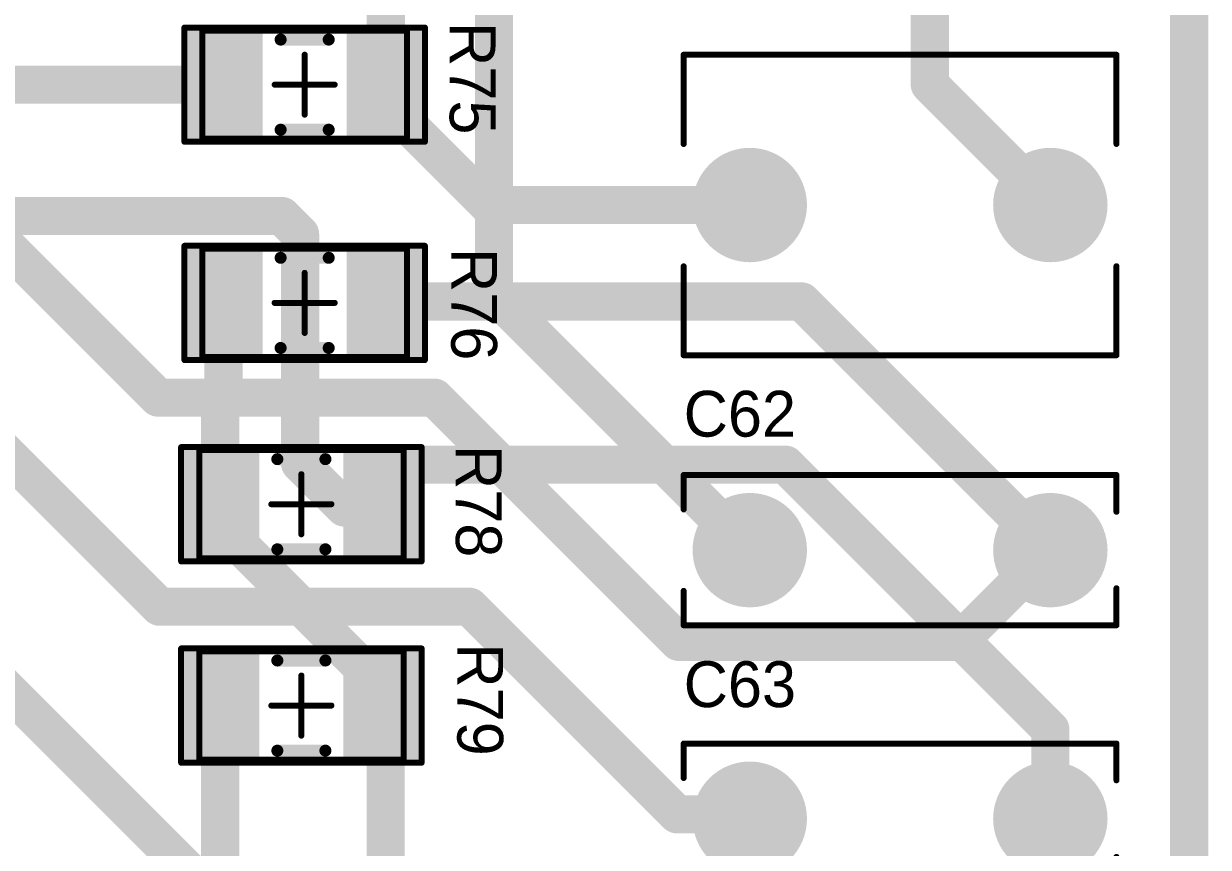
# Model space of a CAD drawing. Header units: millimetres. Extents: x 44 to 108.8, y 43.1 to 119.5.
# Drawn here: x 55.9 to 75.61, y 84.54 to 98.25 of the extents above; entities that cross this region are included whole.
import ezdxf

# ---------------------------------------------------------------- set-up
doc = ezdxf.new("R2010")
doc.units = ezdxf.units.MM
for name, color, linetype in [('BottomLayer', 5, 'Continuous'), ('BottomSolder', 6, 'Continuous'), ('Mechanical13', 56, 'Continuous'), ('Mechanical15', 56, 'Continuous'), ('MultiLayer', 9, 'Continuous'), ('TopLayer', 1, 'Continuous'), ('TopOverlay', 2, 'Continuous'), ('TopPaste', 8, 'Continuous'), ('TopSolder', 216, 'Continuous')]:
    doc.layers.add(name, color=color, linetype=linetype)

# ---------------------------------------------------------------- blocks, each defined once
blk = doc.blocks.new('C1206_19')
at = {"layer": 'Mechanical13', "const_width": 0.0999998}
for points in [[(-1.70001184, -0.8999778799999999), (-1.70001184, 0.9000185199999999)], [(-1.70001184, 0.9000185199999999), (1.70003216, 0.9000185199999999)], [(1.70003216, -0.8999778799999999), (1.70003216, 0.9000185199999999)], [(-1.70001184, -0.8999778799999999), (1.70003216, -0.8999778799999999)]]:
    blk.add_lwpolyline(points, dxfattribs=at)
at = {"layer": 'Mechanical13', "const_width": 0.0499999}
for points in [[(-1.72501052, 0.9000185199999999, 1), (-1.67501316, 0.9000185199999999, 1)], [(-1.72501052, 0.9000185199999999, 1), (-1.67501316, 0.9000185199999999, 1)], [(1.67503348, 0.9000185199999999, 1), (1.72503084, 0.9000185199999999, 1)], [(1.67503348, 0.9000185199999999, 1), (1.72503084, 0.9000185199999999, 1)], [(-1.72501052, -0.8999778799999999, 1), (-1.67501316, -0.8999778799999999, 1)], [(-1.72501052, -0.8999778799999999, 1), (-1.67501316, -0.8999778799999999, 1)], [(1.67503348, -0.8999778799999999, 1), (1.72503084, -0.8999778799999999, 1)], [(1.67503348, -0.8999778799999999, 1), (1.72503084, -0.8999778799999999, 1)]]:
    blk.add_lwpolyline(points, format="xyb", close=True, dxfattribs=at)
at = {"layer": 'Mechanical15', "const_width": 0.0999998}
for points in [[(-1.99998584, -0.9500158799999998), (-1.99998584, 0.9500057199999999)], [(-1.99998584, 0.9500057199999999), (2.00000616, 0.9500057199999999)], [(2.00000616, -0.9500158799999998), (2.00000616, 0.9500057199999999)], [(1.016e-05, -0.49997868), (1.016e-05, 0.5000193199999999)], [(-0.5000142399999999, -5.08e-06), (0.49998376, -5.08e-06)], [(-1.99998584, -0.9500158799999998), (2.00000616, -0.9500158799999998)]]:
    blk.add_lwpolyline(points, dxfattribs=at)
at = {"layer": 'Mechanical15', "const_width": 0.0499999}
for points in [[(-2.02498452, 0.9500057199999999, 1), (-1.97498716, 0.9500057199999999, 1)], [(-2.02498452, 0.9500057199999999, 1), (-1.97498716, 0.9500057199999999, 1)], [(1.97500748, 0.9500057199999999, 1), (2.02500484, 0.9500057199999999, 1)], [(1.97500748, 0.9500057199999999, 1), (2.02500484, 0.9500057199999999, 1)], [(-0.02498852, 0.5000193199999999, 1), (0.02500884, 0.5000193199999999, 1)], [(-0.5250129199999999, -5.08e-06, 1), (-0.4750155599999999, -5.08e-06, 1)], [(0.47498508, -5.08e-06, 1), (0.5249824399999999, -5.08e-06, 1)], [(-0.02498852, -0.49997868, 1), (0.02500884, -0.49997868, 1)], [(-2.02498452, -0.9500158799999998, 1), (-1.97498716, -0.9500158799999998, 1)], [(-2.02498452, -0.9500158799999998, 1), (-1.97498716, -0.9500158799999998, 1)], [(1.97500748, -0.9500158799999998, 1), (2.02500484, -0.9500158799999998, 1)], [(1.97500748, -0.9500158799999998, 1), (2.02500484, -0.9500158799999998, 1)]]:
    blk.add_lwpolyline(points, format="xyb", close=True, dxfattribs=at)
at = {"layer": 'TopLayer'}
for points in [[(-0.8000009399999999, -0.85000338), (-0.8000009399999999, 0.84999322), (-1.89999874, -0.85000338), (-1.89999874, 0.84999322)], [(1.90001906, -0.85000338), (1.90001906, 0.84999322), (0.80002126, -0.85000338), (0.80002126, 0.84999322)]]:
    blk.add_solid(points, dxfattribs=at)
at = {"layer": 'TopOverlay', "const_width": 0.1999996}
for points in [[(-0.39998904, 0.75000612), (0.40000936, 0.75000612)], [(-0.39998904, -0.75001628), (0.40000936, -0.75001628)]]:
    blk.add_lwpolyline(points, dxfattribs=at)
at = {"layer": 'TopOverlay', "const_width": 0.0999998}
for points in [[(-0.4499889399999999, 0.75000612, 1), (-0.34998914, 0.75000612, 1)], [(0.3500094599999999, 0.75000612, 1), (0.45000926, 0.75000612, 1)], [(-0.4499889399999999, -0.75001628, 1), (-0.34998914, -0.75001628, 1)], [(0.3500094599999999, -0.75001628, 1), (0.45000926, -0.75001628, 1)]]:
    blk.add_lwpolyline(points, format="xyb", close=True, dxfattribs=at)
at = {"layer": 'TopPaste'}
for points in [[(-0.8000009399999999, -0.85000338), (-0.8000009399999999, 0.84999322), (-1.89999874, -0.85000338), (-1.89999874, 0.84999322)], [(1.90001906, -0.85000338), (1.90001906, 0.84999322), (0.80002126, -0.85000338), (0.80002126, 0.84999322)]]:
    blk.add_solid(points, dxfattribs=at)
at = {"layer": 'TopSolder'}
for points in [[(-0.69840094, -0.9516033799999999), (-0.69840094, 0.9515932199999999), (-2.00159874, -0.9516033799999999), (-2.00159874, 0.9515932199999999)], [(2.00161906, -0.9516033799999999), (2.00161906, 0.9515932199999999), (0.69842126, -0.9516033799999999), (0.69842126, 0.9515932199999999)]]:
    blk.add_solid(points, dxfattribs=at)
blk = doc.blocks.new('C1206_20')
at = {"layer": 'Mechanical13', "const_width": 0.0999998}
for points in [[(-1.70001692, 0.90000074), (-1.70001692, -0.8999956600000001)], [(1.70002708, 0.90000074), (-1.70001692, 0.90000074)], [(1.70002708, 0.90000074), (1.70002708, -0.8999956600000001)], [(1.70002708, -0.8999956600000001), (-1.70001692, -0.8999956600000001)]]:
    blk.add_lwpolyline(points, dxfattribs=at)
at = {"layer": 'Mechanical13', "const_width": 0.0499999}
for points in [[(-1.7250156, 0.90000074, 1), (-1.67501824, 0.90000074, 1)], [(-1.7250156, 0.90000074, 1), (-1.67501824, 0.90000074, 1)], [(1.6750284, 0.90000074, 1), (1.72502576, 0.90000074, 1)], [(1.6750284, 0.90000074, 1), (1.72502576, 0.90000074, 1)], [(-1.7250156, -0.8999956600000001, 1), (-1.67501824, -0.8999956600000001, 1)], [(-1.7250156, -0.8999956600000001, 1), (-1.67501824, -0.8999956600000001, 1)], [(1.6750284, -0.8999956600000001, 1), (1.72502576, -0.8999956600000001, 1)], [(1.6750284, -0.8999956600000001, 1), (1.72502576, -0.8999956600000001, 1)]]:
    blk.add_lwpolyline(points, format="xyb", close=True, dxfattribs=at)
at = {"layer": 'Mechanical15', "const_width": 0.0999998}
for points in [[(-1.99999092, 0.94998794), (-1.99999092, -0.95003366)], [(2.00000108, 0.94998794), (-1.99999092, 0.94998794)], [(2.00000108, 0.94998794), (2.00000108, -0.95003366)], [(5.08e-06, 0.50000154), (5.08e-06, -0.49999646)], [(0.49997868, -2.286e-05), (-0.5000193199999999, -2.286e-05)], [(2.00000108, -0.95003366), (-1.99999092, -0.95003366)]]:
    blk.add_lwpolyline(points, dxfattribs=at)
at = {"layer": 'Mechanical15', "const_width": 0.0499999}
for points in [[(-2.0249896, 0.94998794, 1), (-1.97499224, 0.94998794, 1)], [(-2.0249896, 0.94998794, 1), (-1.97499224, 0.94998794, 1)], [(1.9750024, 0.94998794, 1), (2.02499976, 0.94998794, 1)], [(1.9750024, 0.94998794, 1), (2.02499976, 0.94998794, 1)], [(-0.0249936, 0.50000154, 1), (0.02500376, 0.50000154, 1)], [(-0.525018, -2.286e-05, 1), (-0.4750206399999999, -2.286e-05, 1)], [(0.47498, -2.286e-05, 1), (0.52497736, -2.286e-05, 1)], [(-0.0249936, -0.49999646, 1), (0.02500376, -0.49999646, 1)], [(-2.0249896, -0.95003366, 1), (-1.97499224, -0.95003366, 1)], [(-2.0249896, -0.95003366, 1), (-1.97499224, -0.95003366, 1)], [(1.9750024, -0.95003366, 1), (2.02499976, -0.95003366, 1)], [(1.9750024, -0.95003366, 1), (2.02499976, -0.95003366, 1)]]:
    blk.add_lwpolyline(points, format="xyb", close=True, dxfattribs=at)
at = {"layer": 'TopLayer'}
for points in [[(-0.8000060199999999, -0.8500211599999999), (-0.8000060199999999, 0.84997544), (-1.90000382, -0.8500211599999999), (-1.90000382, 0.84997544)], [(1.90001398, -0.8500211599999999), (1.90001398, 0.84997544), (0.80001618, -0.8500211599999999), (0.80001618, 0.84997544)]]:
    blk.add_solid(points, dxfattribs=at)
at = {"layer": 'TopOverlay', "const_width": 0.1999996}
for points in [[(0.40000428, 0.7499883399999999), (-0.39999412, 0.7499883399999999)], [(0.40000428, -0.75003406), (-0.39999412, -0.75003406)]]:
    blk.add_lwpolyline(points, dxfattribs=at)
at = {"layer": 'TopOverlay', "const_width": 0.0999998}
for points in [[(-0.44999402, 0.7499883399999999, 1), (-0.34999422, 0.7499883399999999, 1)], [(0.35000438, 0.7499883399999999, 1), (0.4500041799999999, 0.7499883399999999, 1)], [(-0.44999402, -0.75003406, 1), (-0.34999422, -0.75003406, 1)], [(0.35000438, -0.75003406, 1), (0.4500041799999999, -0.75003406, 1)]]:
    blk.add_lwpolyline(points, format="xyb", close=True, dxfattribs=at)
at = {"layer": 'TopPaste'}
for points in [[(-0.8000060199999999, -0.8500211599999999), (-0.8000060199999999, 0.84997544), (-1.90000382, -0.8500211599999999), (-1.90000382, 0.84997544)], [(1.90001398, -0.8500211599999999), (1.90001398, 0.84997544), (0.80001618, -0.8500211599999999), (0.80001618, 0.84997544)]]:
    blk.add_solid(points, dxfattribs=at)
at = {"layer": 'TopSolder'}
for points in [[(-0.69840602, -0.95162116), (-0.69840602, 0.9515754399999999), (-2.00160382, -0.95162116), (-2.00160382, 0.9515754399999999)], [(2.00161398, -0.95162116), (2.00161398, 0.9515754399999999), (0.6984161799999999, -0.95162116), (0.6984161799999999, 0.9515754399999999)]]:
    blk.add_solid(points, dxfattribs=at)
blk = doc.blocks.new('C1206_22')
at = {"layer": 'Mechanical13', "const_width": 0.0999998}
for points in [[(-1.70001692, 0.9000083599999998), (-1.70001692, -0.89998804)], [(1.70002708, 0.9000083599999998), (-1.70001692, 0.9000083599999998)], [(1.70002708, 0.9000083599999998), (1.70002708, -0.89998804)], [(1.70002708, -0.89998804), (-1.70001692, -0.89998804)]]:
    blk.add_lwpolyline(points, dxfattribs=at)
at = {"layer": 'Mechanical13', "const_width": 0.0499999}
for points in [[(-1.7250156, 0.9000083599999998, 1), (-1.67501824, 0.9000083599999998, 1)], [(-1.7250156, 0.9000083599999998, 1), (-1.67501824, 0.9000083599999998, 1)], [(1.6750284, 0.9000083599999998, 1), (1.72502576, 0.9000083599999998, 1)], [(1.6750284, 0.9000083599999998, 1), (1.72502576, 0.9000083599999998, 1)], [(-1.7250156, -0.89998804, 1), (-1.67501824, -0.89998804, 1)], [(-1.7250156, -0.89998804, 1), (-1.67501824, -0.89998804, 1)], [(1.6750284, -0.89998804, 1), (1.72502576, -0.89998804, 1)], [(1.6750284, -0.89998804, 1), (1.72502576, -0.89998804, 1)]]:
    blk.add_lwpolyline(points, format="xyb", close=True, dxfattribs=at)
at = {"layer": 'Mechanical15', "const_width": 0.0999998}
for points in [[(-1.99999092, 0.94999556), (-1.99999092, -0.95002604)], [(2.00000108, 0.94999556), (-1.99999092, 0.94999556)], [(2.00000108, 0.94999556), (2.00000108, -0.95002604)], [(5.08e-06, 0.50000916), (5.08e-06, -0.49998884)], [(0.49997868, -1.524e-05), (-0.5000193199999999, -1.524e-05)], [(2.00000108, -0.95002604), (-1.99999092, -0.95002604)]]:
    blk.add_lwpolyline(points, dxfattribs=at)
at = {"layer": 'Mechanical15', "const_width": 0.0499999}
for points in [[(-2.0249896, 0.94999556, 1), (-1.97499224, 0.94999556, 1)], [(-2.0249896, 0.94999556, 1), (-1.97499224, 0.94999556, 1)], [(1.9750024, 0.94999556, 1), (2.02499976, 0.94999556, 1)], [(1.9750024, 0.94999556, 1), (2.02499976, 0.94999556, 1)], [(-0.0249936, 0.50000916, 1), (0.02500376, 0.50000916, 1)], [(-0.525018, -1.524e-05, 1), (-0.4750206399999999, -1.524e-05, 1)], [(0.47498, -1.524e-05, 1), (0.52497736, -1.524e-05, 1)], [(-0.0249936, -0.49998884, 1), (0.02500376, -0.49998884, 1)], [(-2.0249896, -0.95002604, 1), (-1.97499224, -0.95002604, 1)], [(-2.0249896, -0.95002604, 1), (-1.97499224, -0.95002604, 1)], [(1.9750024, -0.95002604, 1), (2.02499976, -0.95002604, 1)], [(1.9750024, -0.95002604, 1), (2.02499976, -0.95002604, 1)]]:
    blk.add_lwpolyline(points, format="xyb", close=True, dxfattribs=at)
at = {"layer": 'TopLayer'}
for points in [[(-0.8000060199999999, -0.8500135399999998), (-0.8000060199999999, 0.8499830599999999), (-1.90000382, -0.8500135399999998), (-1.90000382, 0.8499830599999999)], [(1.90001398, -0.8500135399999998), (1.90001398, 0.8499830599999999), (0.80001618, -0.8500135399999998), (0.80001618, 0.8499830599999999)]]:
    blk.add_solid(points, dxfattribs=at)
at = {"layer": 'TopOverlay', "const_width": 0.1999996}
for points in [[(0.40000428, 0.7499959599999999), (-0.39999412, 0.7499959599999999)], [(0.40000428, -0.75002644), (-0.39999412, -0.75002644)]]:
    blk.add_lwpolyline(points, dxfattribs=at)
at = {"layer": 'TopOverlay', "const_width": 0.0999998}
for points in [[(-0.44999402, 0.7499959599999999, 1), (-0.34999422, 0.7499959599999999, 1)], [(0.35000438, 0.7499959599999999, 1), (0.4500041799999999, 0.7499959599999999, 1)], [(-0.44999402, -0.75002644, 1), (-0.34999422, -0.75002644, 1)], [(0.35000438, -0.75002644, 1), (0.4500041799999999, -0.75002644, 1)]]:
    blk.add_lwpolyline(points, format="xyb", close=True, dxfattribs=at)
at = {"layer": 'TopPaste'}
for points in [[(-0.8000060199999999, -0.8500135399999998), (-0.8000060199999999, 0.8499830599999999), (-1.90000382, -0.8500135399999998), (-1.90000382, 0.8499830599999999)], [(1.90001398, -0.8500135399999998), (1.90001398, 0.8499830599999999), (0.80001618, -0.8500135399999998), (0.80001618, 0.8499830599999999)]]:
    blk.add_solid(points, dxfattribs=at)
at = {"layer": 'TopSolder'}
for points in [[(-0.69840602, -0.95161354), (-0.69840602, 0.95158306), (-2.00160382, -0.95161354), (-2.00160382, 0.95158306)], [(2.00161398, -0.95161354), (2.00161398, 0.95158306), (0.6984161799999999, -0.95161354), (0.6984161799999999, 0.95158306)]]:
    blk.add_solid(points, dxfattribs=at)
blk = doc.blocks.new('C1206_23')
at = {"layer": 'Mechanical13', "const_width": 0.0999998}
for points in [[(-1.70001184, 0.9000286799999999), (-1.70001184, -0.8999677199999999)], [(1.70003216, 0.9000286799999999), (-1.70001184, 0.9000286799999999)], [(1.70003216, 0.9000286799999999), (1.70003216, -0.8999677199999999)], [(1.70003216, -0.8999677199999999), (-1.70001184, -0.8999677199999999)]]:
    blk.add_lwpolyline(points, dxfattribs=at)
at = {"layer": 'Mechanical13', "const_width": 0.0499999}
for points in [[(-1.72501052, 0.9000286799999999, 1), (-1.67501316, 0.9000286799999999, 1)], [(-1.72501052, 0.9000286799999999, 1), (-1.67501316, 0.9000286799999999, 1)], [(1.67503348, 0.9000286799999999, 1), (1.72503084, 0.9000286799999999, 1)], [(1.67503348, 0.9000286799999999, 1), (1.72503084, 0.9000286799999999, 1)], [(-1.72501052, -0.8999677199999999, 1), (-1.67501316, -0.8999677199999999, 1)], [(-1.72501052, -0.8999677199999999, 1), (-1.67501316, -0.8999677199999999, 1)], [(1.67503348, -0.8999677199999999, 1), (1.72503084, -0.8999677199999999, 1)], [(1.67503348, -0.8999677199999999, 1), (1.72503084, -0.8999677199999999, 1)]]:
    blk.add_lwpolyline(points, format="xyb", close=True, dxfattribs=at)
at = {"layer": 'Mechanical15', "const_width": 0.0999998}
for points in [[(-1.99998584, 0.9500158799999998), (-1.99998584, -0.9500057199999999)], [(2.00000616, 0.9500158799999998), (-1.99998584, 0.9500158799999998)], [(2.00000616, 0.9500158799999998), (2.00000616, -0.9500057199999999)], [(1.016e-05, 0.50002948), (1.016e-05, -0.49996852)], [(0.49998376, 5.08e-06), (-0.5000142399999999, 5.08e-06)], [(2.00000616, -0.9500057199999999), (-1.99998584, -0.9500057199999999)]]:
    blk.add_lwpolyline(points, dxfattribs=at)
at = {"layer": 'Mechanical15', "const_width": 0.0499999}
for points in [[(-2.02498452, 0.9500158799999998, 1), (-1.97498716, 0.9500158799999998, 1)], [(-2.02498452, 0.9500158799999998, 1), (-1.97498716, 0.9500158799999998, 1)], [(1.97500748, 0.9500158799999998, 1), (2.02500484, 0.9500158799999998, 1)], [(1.97500748, 0.9500158799999998, 1), (2.02500484, 0.9500158799999998, 1)], [(-0.02498852, 0.50002948, 1), (0.02500884, 0.50002948, 1)], [(-0.5250129199999999, 5.08e-06, 1), (-0.4750155599999999, 5.08e-06, 1)], [(0.47498508, 5.08e-06, 1), (0.5249824399999999, 5.08e-06, 1)], [(-0.02498852, -0.49996852, 1), (0.02500884, -0.49996852, 1)], [(-2.02498452, -0.9500057199999999, 1), (-1.97498716, -0.9500057199999999, 1)], [(-2.02498452, -0.9500057199999999, 1), (-1.97498716, -0.9500057199999999, 1)], [(1.97500748, -0.9500057199999999, 1), (2.02500484, -0.9500057199999999, 1)], [(1.97500748, -0.9500057199999999, 1), (2.02500484, -0.9500057199999999, 1)]]:
    blk.add_lwpolyline(points, format="xyb", close=True, dxfattribs=at)
at = {"layer": 'TopLayer'}
for points in [[(-0.8000009399999999, -0.84999322), (-0.8000009399999999, 0.85000338), (-1.89999874, -0.84999322), (-1.89999874, 0.85000338)], [(1.90001906, -0.84999322), (1.90001906, 0.85000338), (0.80002126, -0.84999322), (0.80002126, 0.85000338)]]:
    blk.add_solid(points, dxfattribs=at)
at = {"layer": 'TopOverlay', "const_width": 0.1999996}
for points in [[(0.40000936, 0.75001628), (-0.39998904, 0.75001628)], [(0.40000936, -0.75000612), (-0.39998904, -0.75000612)]]:
    blk.add_lwpolyline(points, dxfattribs=at)
at = {"layer": 'TopOverlay', "const_width": 0.0999998}
for points in [[(-0.4499889399999999, 0.75001628, 1), (-0.34998914, 0.75001628, 1)], [(0.3500094599999999, 0.75001628, 1), (0.45000926, 0.75001628, 1)], [(-0.4499889399999999, -0.75000612, 1), (-0.34998914, -0.75000612, 1)], [(0.3500094599999999, -0.75000612, 1), (0.45000926, -0.75000612, 1)]]:
    blk.add_lwpolyline(points, format="xyb", close=True, dxfattribs=at)
at = {"layer": 'TopPaste'}
for points in [[(-0.8000009399999999, -0.84999322), (-0.8000009399999999, 0.85000338), (-1.89999874, -0.84999322), (-1.89999874, 0.85000338)], [(1.90001906, -0.84999322), (1.90001906, 0.85000338), (0.80002126, -0.84999322), (0.80002126, 0.85000338)]]:
    blk.add_solid(points, dxfattribs=at)
at = {"layer": 'TopSolder'}
for points in [[(-0.69840094, -0.9515932199999999), (-0.69840094, 0.9516033799999999), (-2.00159874, -0.9515932199999999), (-2.00159874, 0.9516033799999999)], [(2.00161906, -0.9515932199999999), (2.00161906, 0.9516033799999999), (0.69842126, -0.9515932199999999), (0.69842126, 0.9516033799999999)]]:
    blk.add_solid(points, dxfattribs=at)
blk = doc.blocks.new('CAPACITOR_22NF__47NF__100NF_47')
at = {"layer": 'BottomLayer', "const_width": 0.8499983}
for points in [[(-0.4250055, 2.54e-05, 1), (0.4249953399999999, 2.54e-05, 1)], [(4.5749845, 2.54e-05, 1), (5.424985339999999, 2.54e-05, 1)]]:
    blk.add_lwpolyline(points, format="xyb", close=True, dxfattribs=at)
at = {"layer": 'BottomSolder', "const_width": 0.9515982999999999}
for points in [[(-0.4758054999999999, 2.54e-05, 1), (0.47579534, 2.54e-05, 1)], [(4.5241845, 2.54e-05, 1), (5.47578534, 2.54e-05, 1)]]:
    blk.add_lwpolyline(points, format="xyb", close=True, dxfattribs=at)
at = {"layer": 'MultiLayer', "const_width": 0.8499983}
for points in [[(-0.4250055, 2.54e-05, 1), (0.4249953399999999, 2.54e-05, 1)], [(4.5749845, 2.54e-05, 1), (5.424985339999999, 2.54e-05, 1)]]:
    blk.add_lwpolyline(points, format="xyb", close=True, dxfattribs=at)
at = {"layer": 'TopLayer', "const_width": 0.8499983}
for points in [[(-0.4250055, 2.54e-05, 1), (0.4249953399999999, 2.54e-05, 1)], [(4.5749845, 2.54e-05, 1), (5.424985339999999, 2.54e-05, 1)]]:
    blk.add_lwpolyline(points, format="xyb", close=True, dxfattribs=at)
at = {"layer": 'TopOverlay', "const_width": 0.0999998}
for points in [[(-1.09997748, 0.6780022), (-1.09997748, 1.2500102)], [(-1.09997748, 1.2500102), (6.10000812, 1.2500102)], [(6.10000812, 0.6389877999999999), (6.10000812, 1.2500102)], [(6.10000812, -1.2500102), (6.10000812, -0.6349746)], [(-1.09997748, -1.2500102), (-1.09997748, -0.6780022)], [(-1.09997748, -1.2500102), (6.10000812, -1.2500102)]]:
    blk.add_lwpolyline(points, dxfattribs=at)
at = {"layer": 'TopOverlay', "const_width": 0.0499999}
for points in [[(-1.12497616, 1.2500102, 1), (-1.0749788, 1.2500102, 1)], [(-1.12497616, 1.2500102, 1), (-1.0749788, 1.2500102, 1)], [(6.07500944, 1.2500102, 1), (6.1250068, 1.2500102, 1)], [(6.07500944, 1.2500102, 1), (6.1250068, 1.2500102, 1)], [(-1.12497616, 0.6780022, 1), (-1.0749788, 0.6780022, 1)], [(6.07500944, 0.6389877999999999, 1), (6.1250068, 0.6389877999999999, 1)], [(6.07500944, -0.6349746, 1), (6.1250068, -0.6349746, 1)], [(-1.12497616, -0.6780022, 1), (-1.0749788, -0.6780022, 1)], [(-1.12497616, -1.2500102, 1), (-1.0749788, -1.2500102, 1)], [(-1.12497616, -1.2500102, 1), (-1.0749788, -1.2500102, 1)], [(6.07500944, -1.2500102, 1), (6.1250068, -1.2500102, 1)], [(6.07500944, -1.2500102, 1), (6.1250068, -1.2500102, 1)]]:
    blk.add_lwpolyline(points, format="xyb", close=True, dxfattribs=at)
at = {"layer": 'TopSolder', "const_width": 0.9515982999999999}
for points in [[(-0.4758054999999999, 2.54e-05, 1), (0.47579534, 2.54e-05, 1)], [(4.5241845, 2.54e-05, 1), (5.47578534, 2.54e-05, 1)]]:
    blk.add_lwpolyline(points, format="xyb", close=True, dxfattribs=at)
blk = doc.blocks.new('CAPACITOR_22NF__47NF__100NF_48')
at = {"layer": 'BottomLayer', "const_width": 0.8499983}
for points in [[(-0.4250004199999999, 2.54e-05, 1), (0.4250004199999999, 2.54e-05, 1)], [(4.57498958, 2.54e-05, 1), (5.424990419999999, 2.54e-05, 1)]]:
    blk.add_lwpolyline(points, format="xyb", close=True, dxfattribs=at)
at = {"layer": 'BottomSolder', "const_width": 0.9515982999999999}
for points in [[(-0.47580042, 2.54e-05, 1), (0.47580042, 2.54e-05, 1)], [(4.52418958, 2.54e-05, 1), (5.47579042, 2.54e-05, 1)]]:
    blk.add_lwpolyline(points, format="xyb", close=True, dxfattribs=at)
at = {"layer": 'MultiLayer', "const_width": 0.8499983}
for points in [[(-0.4250004199999999, 2.54e-05, 1), (0.4250004199999999, 2.54e-05, 1)], [(4.57498958, 2.54e-05, 1), (5.424990419999999, 2.54e-05, 1)]]:
    blk.add_lwpolyline(points, format="xyb", close=True, dxfattribs=at)
at = {"layer": 'TopLayer', "const_width": 0.8499983}
for points in [[(-0.4250004199999999, 2.54e-05, 1), (0.4250004199999999, 2.54e-05, 1)], [(4.57498958, 2.54e-05, 1), (5.424990419999999, 2.54e-05, 1)]]:
    blk.add_lwpolyline(points, format="xyb", close=True, dxfattribs=at)
at = {"layer": 'TopOverlay', "const_width": 0.0999998}
for points in [[(-1.1000232, 1.2500102), (6.1000132, 1.2500102)], [(-1.1000232, 0.6780022), (-1.1000232, 1.2500102)], [(6.1000132, 0.6389877999999999), (6.1000132, 1.2500102)], [(6.1000132, -1.2500102), (6.1000132, -0.6349746)], [(-1.1000232, -1.2500102), (-1.1000232, -0.6780022)], [(-1.1000232, -1.2500102), (6.1000132, -1.2500102)]]:
    blk.add_lwpolyline(points, dxfattribs=at)
at = {"layer": 'TopOverlay', "const_width": 0.0499999}
for points in [[(-1.12502188, 1.2500102, 1), (-1.07502452, 1.2500102, 1)], [(-1.12502188, 1.2500102, 1), (-1.07502452, 1.2500102, 1)], [(6.07501452, 1.2500102, 1), (6.12501188, 1.2500102, 1)], [(6.07501452, 1.2500102, 1), (6.12501188, 1.2500102, 1)], [(-1.12502188, 0.6780022, 1), (-1.07502452, 0.6780022, 1)], [(6.07501452, 0.6389877999999999, 1), (6.12501188, 0.6389877999999999, 1)], [(6.07501452, -0.6349746, 1), (6.12501188, -0.6349746, 1)], [(-1.12502188, -0.6780022, 1), (-1.07502452, -0.6780022, 1)], [(-1.12502188, -1.2500102, 1), (-1.07502452, -1.2500102, 1)], [(-1.12502188, -1.2500102, 1), (-1.07502452, -1.2500102, 1)], [(6.07501452, -1.2500102, 1), (6.12501188, -1.2500102, 1)], [(6.07501452, -1.2500102, 1), (6.12501188, -1.2500102, 1)]]:
    blk.add_lwpolyline(points, format="xyb", close=True, dxfattribs=at)
at = {"layer": 'TopSolder', "const_width": 0.9515982999999999}
for points in [[(-0.47580042, 2.54e-05, 1), (0.47580042, 2.54e-05, 1)], [(4.52418958, 2.54e-05, 1), (5.47579042, 2.54e-05, 1)]]:
    blk.add_lwpolyline(points, format="xyb", close=True, dxfattribs=at)
blk = doc.blocks.new('CAPACITOR_1UF_49')
at = {"layer": 'BottomLayer', "const_width": 0.8499983}
for points in [[(-0.4249801, -5.08e-06, 1), (0.42502074, -5.08e-06, 1)], [(4.5750099, -5.08e-06, 1), (5.425010739999999, -5.08e-06, 1)]]:
    blk.add_lwpolyline(points, format="xyb", close=True, dxfattribs=at)
at = {"layer": 'BottomSolder', "const_width": 0.9515982999999999}
for points in [[(-0.4757801, -5.08e-06, 1), (0.47582074, -5.08e-06, 1)], [(4.5242099, -5.08e-06, 1), (5.47581074, -5.08e-06, 1)]]:
    blk.add_lwpolyline(points, format="xyb", close=True, dxfattribs=at)
at = {"layer": 'MultiLayer', "const_width": 0.8499983}
for points in [[(-0.4249801, -5.08e-06, 1), (0.42502074, -5.08e-06, 1)], [(4.5750099, -5.08e-06, 1), (5.425010739999999, -5.08e-06, 1)]]:
    blk.add_lwpolyline(points, format="xyb", close=True, dxfattribs=at)
at = {"layer": 'TopLayer', "const_width": 0.8499983}
for points in [[(-0.4249801, -5.08e-06, 1), (0.42502074, -5.08e-06, 1)], [(4.5750099, -5.08e-06, 1), (5.425010739999999, -5.08e-06, 1)]]:
    blk.add_lwpolyline(points, format="xyb", close=True, dxfattribs=at)
at = {"layer": 'TopOverlay', "const_width": 0.0999998}
for points in [[(-1.10000288, 2.50001532), (-1.10000288, 1.01909372)], [(6.09998272, 2.50001532), (-1.10000288, 2.50001532)], [(6.09998272, 2.50001532), (6.09998272, 1.02000812)], [(-1.10000288, -1.01600508), (-1.10000288, -2.50002548)], [(6.09998272, -1.01600508), (6.09998272, -2.50002548)], [(6.09998272, -2.50002548), (-1.10000288, -2.50002548)]]:
    blk.add_lwpolyline(points, dxfattribs=at)
at = {"layer": 'TopOverlay', "const_width": 0.0499999}
for points in [[(-1.12500156, 2.50001532, 1), (-1.0750042, 2.50001532, 1)], [(-1.12500156, 2.50001532, 1), (-1.0750042, 2.50001532, 1)], [(6.07498404, 2.50001532, 1), (6.124981399999999, 2.50001532, 1)], [(6.07498404, 2.50001532, 1), (6.124981399999999, 2.50001532, 1)], [(-1.12500156, 1.01909372, 1), (-1.0750042, 1.01909372, 1)], [(6.07498404, 1.02000812, 1), (6.124981399999999, 1.02000812, 1)], [(-1.12500156, -1.01600508, 1), (-1.0750042, -1.01600508, 1)], [(6.07498404, -1.01600508, 1), (6.124981399999999, -1.01600508, 1)], [(-1.12500156, -2.50002548, 1), (-1.0750042, -2.50002548, 1)], [(-1.12500156, -2.50002548, 1), (-1.0750042, -2.50002548, 1)], [(6.07498404, -2.50002548, 1), (6.124981399999999, -2.50002548, 1)], [(6.07498404, -2.50002548, 1), (6.124981399999999, -2.50002548, 1)]]:
    blk.add_lwpolyline(points, format="xyb", close=True, dxfattribs=at)
at = {"layer": 'TopSolder', "const_width": 0.9515982999999999}
for points in [[(-0.4757801, -5.08e-06, 1), (0.47582074, -5.08e-06, 1)], [(4.5242099, -5.08e-06, 1), (5.47581074, -5.08e-06, 1)]]:
    blk.add_lwpolyline(points, format="xyb", close=True, dxfattribs=at)

msp = doc.modelspace()

# ---------------------------------------------------------------- linework, layer by layer
at = {"layer": 'BottomLayer', "const_width": 0.635}
for points in [[(63.72859999999999, 93.74144319999999), (63.72859999999999, 104.1654)], [(54.7624, 95.40241269999999), (58.14061270000001, 92.02420000000001)], [(52.9336, 93.77680253999999), (58.16600253999999, 88.5444)], [(63.72859999999999, 93.74144319999999), (67.9839636, 89.4860796)], [(58.14061270000001, 92.02420000000001), (62.738, 92.02420000000001)], [(62.738, 92.02420000000001), (66.80199999999999, 87.9602)], [(51.8922, 90.90660254), (59.63920254, 83.1596)], [(71.458074, 87.9602), (72.9839536, 89.4860796)], [(58.16600253999999, 88.5444), (63.3222, 88.5444)], [(63.3222, 88.5444), (66.7769175, 85.0896825)], [(66.80199999999999, 87.9602), (71.458074, 87.9602)], [(66.7769175, 85.0896825), (67.9118911, 85.0896825)], [(67.9118911, 85.0896825), (67.9839636, 85.01760999999999)]]:
    msp.add_lwpolyline(points, dxfattribs=at)
at = {"layer": 'BottomLayer', "const_width": 0.3175}
for points in [[(63.56984999999999, 93.74144319999999, 1), (63.88735, 93.74144319999999, 1)], [(63.56984999999999, 93.74144319999999, 1), (63.88735, 93.74144319999999, 1)], [(57.9818627, 92.02420000000001, 1), (58.2993627, 92.02420000000001, 1)], [(57.9818627, 92.02420000000001, 1), (58.2993627, 92.02420000000001, 1)], [(62.57925, 92.02420000000001, 1), (62.89674999999999, 92.02420000000001, 1)], [(62.57925, 92.02420000000001, 1), (62.89674999999999, 92.02420000000001, 1)], [(67.8252136, 89.4860796, 1), (68.1427136, 89.4860796, 1)], [(72.8252036, 89.4860796, 1), (73.14270359999999, 89.4860796, 1)], [(58.00725253999999, 88.5444, 1), (58.32475254, 88.5444, 1)], [(58.00725253999999, 88.5444, 1), (58.32475254, 88.5444, 1)], [(63.16344999999999, 88.5444, 1), (63.48094999999999, 88.5444, 1)], [(63.16344999999999, 88.5444, 1), (63.48094999999999, 88.5444, 1)], [(66.64325, 87.9602, 1), (66.96074999999999, 87.9602, 1)], [(66.64325, 87.9602, 1), (66.96074999999999, 87.9602, 1)], [(71.299324, 87.9602, 1), (71.616824, 87.9602, 1)], [(71.299324, 87.9602, 1), (71.616824, 87.9602, 1)], [(66.6181675, 85.0896825, 1), (66.9356675, 85.0896825, 1)], [(66.6181675, 85.0896825, 1), (66.9356675, 85.0896825, 1)], [(67.7531411, 85.0896825, 1), (68.07064109999999, 85.0896825, 1)], [(67.7531411, 85.0896825, 1), (68.07064109999999, 85.0896825, 1)], [(67.8252136, 85.01760999999999, 1), (68.1427136, 85.01760999999999, 1)]]:
    msp.add_lwpolyline(points, format="xyb", close=True, dxfattribs=at)
at = {"layer": 'TopLayer', "const_width": 0.635}
for points in [[(75.29449, 75.87869), (75.29449, 111.41890848)], [(70.9784204, 97.2341464), (70.9784204, 104.61879)], [(61.92900745999999, 97.23119745999999), (61.92900745999999, 100.10002586)], [(70.9784204, 97.2341464), (72.9839536, 95.2286132)], [(53.35275842, 97.23119492), (59.22898492, 97.23119492)], [(61.92900492, 97.23119492), (61.92900745999999, 97.23119745999999)], [(61.92900492, 96.93119551999999), (61.92900492, 97.23119492)], [(61.92900492, 96.93119551999999), (63.63158724, 95.2286132)], [(63.63158724, 95.2286132), (67.9839636, 95.2286132)], [(53.1622, 95.04679999999999), (60.198, 95.04679999999999)], [(60.198, 95.04679999999999), (60.5028, 94.74199999999999)], [(60.5028, 90.932), (60.5028, 94.74199999999999)], [(59.22899, 91.92681639999999), (59.22899, 93.600016)], [(61.92900999999999, 93.6244), (68.8456332, 93.6244)], [(61.92900999999999, 93.600016), (61.92900999999999, 93.6244)], [(68.8456332, 93.6244), (72.9839536, 89.4860796)], [(59.1739736, 91.8718), (59.22899, 91.92681639999999)], [(59.1739736, 90.20002279999999), (59.1739736, 91.8718)], [(60.5028, 90.932), (61.2394, 90.19539999999999)], [(61.87399359999999, 90.90761599999999), (68.58, 90.90761599999999)], [(61.87399359999999, 90.20002279999999), (61.87399359999999, 90.90761599999999)], [(68.58, 90.90761599999999), (72.9839536, 86.5036624)], [(59.1739736, 89.9000234), (59.1739736, 90.20002279999999)], [(61.2394, 90.19539999999999), (61.87399359999999, 90.19539999999999)], [(61.87399359999999, 90.19539999999999), (61.87399359999999, 90.20002279999999)], [(59.1739736, 89.9000234), (61.64150231999999, 87.43249467999999)], [(59.17399391999999, 87.19999324), (59.40649536, 87.43249467999999)], [(61.64150231999999, 87.43249467999999), (61.64151248, 87.43249467999999)], [(61.64151248, 87.43249467999999), (61.87401392, 87.19999324)], [(59.17399391999999, 86.89999384), (59.17399391999999, 87.19999324)], [(61.87401392, 86.89999384), (61.87401392, 87.19999324)], [(59.17399391999999, 84.06599392), (59.17399391999999, 86.89999384)], [(61.87401392, 86.89999384), (61.9252, 86.84880776)], [(61.9252, 82.0928), (61.9252, 86.84880776)], [(72.9839536, 85.01760999999999), (72.9839536, 86.5036624)]]:
    msp.add_lwpolyline(points, dxfattribs=at)
at = {"layer": 'TopLayer', "const_width": 0.3175}
for points in [[(70.81967039999999, 97.2341464, 1), (71.1371704, 97.2341464, 1)], [(70.81967039999999, 97.2341464, 1), (71.1371704, 97.2341464, 1)], [(59.07023492, 97.23119492, 1), (59.38773492, 97.23119492, 1)], [(61.77025492, 97.23119492, 1), (62.08775491999999, 97.23119492, 1)], [(61.77025492, 97.23119492, 1), (62.08775491999999, 97.23119492, 1)], [(61.77025746, 97.23119745999999, 1), (62.08775746, 97.23119745999999, 1)], [(61.77025746, 97.23119745999999, 1), (62.08775746, 97.23119745999999, 1)], [(61.77025492, 96.93119551999999, 1), (62.08775491999999, 96.93119551999999, 1)], [(61.77025492, 96.93119551999999, 1), (62.08775491999999, 96.93119551999999, 1)], [(63.47283724, 95.2286132, 1), (63.79033724, 95.2286132, 1)], [(63.47283724, 95.2286132, 1), (63.79033724, 95.2286132, 1)], [(67.8252136, 95.2286132, 1), (68.1427136, 95.2286132, 1)], [(72.8252036, 95.2286132, 1), (73.14270359999999, 95.2286132, 1)], [(60.03925, 95.04679999999999, 1), (60.35675, 95.04679999999999, 1)], [(60.03925, 95.04679999999999, 1), (60.35675, 95.04679999999999, 1)], [(60.34405, 94.74199999999999, 1), (60.66155, 94.74199999999999, 1)], [(60.34405, 94.74199999999999, 1), (60.66155, 94.74199999999999, 1)], [(59.07024, 93.600016, 1), (59.38773999999999, 93.600016, 1)], [(61.77026, 93.6244, 1), (62.08776, 93.6244, 1)], [(61.77026, 93.6244, 1), (62.08776, 93.6244, 1)], [(61.77026, 93.600016, 1), (62.08776, 93.600016, 1)], [(68.6868832, 93.6244, 1), (69.00438319999999, 93.6244, 1)], [(68.6868832, 93.6244, 1), (69.00438319999999, 93.6244, 1)], [(59.07024, 91.92681639999999, 1), (59.38773999999999, 91.92681639999999, 1)], [(59.07024, 91.92681639999999, 1), (59.38773999999999, 91.92681639999999, 1)], [(59.0152236, 91.8718, 1), (59.33272359999999, 91.8718, 1)], [(59.0152236, 91.8718, 1), (59.33272359999999, 91.8718, 1)], [(60.34405, 90.932, 1), (60.66155, 90.932, 1)], [(60.34405, 90.932, 1), (60.66155, 90.932, 1)], [(61.71524359999999, 90.90761599999999, 1), (62.0327436, 90.90761599999999, 1)], [(61.71524359999999, 90.90761599999999, 1), (62.0327436, 90.90761599999999, 1)], [(68.42125, 90.90761599999999, 1), (68.73875, 90.90761599999999, 1)], [(68.42125, 90.90761599999999, 1), (68.73875, 90.90761599999999, 1)], [(59.0152236, 90.20002279999999, 1), (59.33272359999999, 90.20002279999999, 1)], [(59.0152236, 90.20002279999999, 1), (59.33272359999999, 90.20002279999999, 1)], [(61.08065, 90.19539999999999, 1), (61.39815, 90.19539999999999, 1)], [(61.08065, 90.19539999999999, 1), (61.39815, 90.19539999999999, 1)], [(61.71524359999999, 90.20002279999999, 1), (62.0327436, 90.20002279999999, 1)], [(61.71524359999999, 90.20002279999999, 1), (62.0327436, 90.20002279999999, 1)], [(61.71524359999999, 90.19539999999999, 1), (62.0327436, 90.19539999999999, 1)], [(61.71524359999999, 90.19539999999999, 1), (62.0327436, 90.19539999999999, 1)], [(59.0152236, 89.9000234, 1), (59.33272359999999, 89.9000234, 1)], [(59.0152236, 89.9000234, 1), (59.33272359999999, 89.9000234, 1)], [(72.8252036, 89.4860796, 1), (73.14270359999999, 89.4860796, 1)], [(59.24774536, 87.43249467999999, 1), (59.56524535999999, 87.43249467999999, 1)], [(61.48275232, 87.43249467999999, 1), (61.80025231999999, 87.43249467999999, 1)], [(61.48275232, 87.43249467999999, 1), (61.80025231999999, 87.43249467999999, 1)], [(61.48276248, 87.43249467999999, 1), (61.80026248, 87.43249467999999, 1)], [(61.48276248, 87.43249467999999, 1), (61.80026248, 87.43249467999999, 1)], [(59.01524391999999, 87.19999324, 1), (59.33274392, 87.19999324, 1)], [(59.01524391999999, 87.19999324, 1), (59.33274392, 87.19999324, 1)], [(61.71526391999999, 87.19999324, 1), (62.03276392, 87.19999324, 1)], [(61.71526391999999, 87.19999324, 1), (62.03276392, 87.19999324, 1)], [(59.01524391999999, 86.89999384, 1), (59.33274392, 86.89999384, 1)], [(59.01524391999999, 86.89999384, 1), (59.33274392, 86.89999384, 1)], [(61.71526391999999, 86.89999384, 1), (62.03276392, 86.89999384, 1)], [(61.71526391999999, 86.89999384, 1), (62.03276392, 86.89999384, 1)], [(61.76645, 86.84880776, 1), (62.08394999999999, 86.84880776, 1)], [(61.76645, 86.84880776, 1), (62.08394999999999, 86.84880776, 1)], [(72.8252036, 86.5036624, 1), (73.14270359999999, 86.5036624, 1)], [(72.8252036, 86.5036624, 1), (73.14270359999999, 86.5036624, 1)], [(72.8252036, 85.01760999999999, 1), (73.14270359999999, 85.01760999999999, 1)]]:
    msp.add_lwpolyline(points, format="xyb", close=True, dxfattribs=at)

# ---------------------------------------------------------------- block references
for name, p, rotation in [('C1206_23', (60.57900507999999, 97.23119999999999), 180), ('CAPACITOR_1UF_49', (72.98397392, 95.22860811999999), 180), ('C1206_22', (60.57900507999999, 93.60000076), 180), ('C1206_20', (60.52398868, 90.24998206), 180), ('CAPACITOR_22NF__47NF__100NF_48', (67.9839636, 89.4860542), 360), ('C1206_19', (60.52399376, 86.89999892), 360), ('CAPACITOR_22NF__47NF__100NF_47', (67.98396867999999, 85.01758459999999), 360)]:
    msp.add_blockref(name, p, dxfattribs=dict(rotation=rotation))

# ---------------------------------------------------------------- texts
at = {"layer": 'TopOverlay'}
for s, p in [('R75', (62.99212445999999, 98.2722698)), ('R76', (63.01752445999999, 94.5130698)), ('R78', (63.09372446, 91.23565192)), ('R79', (63.11912445999999, 87.9344698))]:
    msp.add_text(s, height=0.7619999999999999, rotation=270, dxfattribs=at).set_placement(p)
for s, p in [('C62', (66.88432902, 91.37472453999999)), ('C63', (66.88432902, 86.87472338))]:
    msp.add_text(s, height=0.7619999999999999, dxfattribs=at).set_placement(p)

doc.saveas('drawing.dxf')
